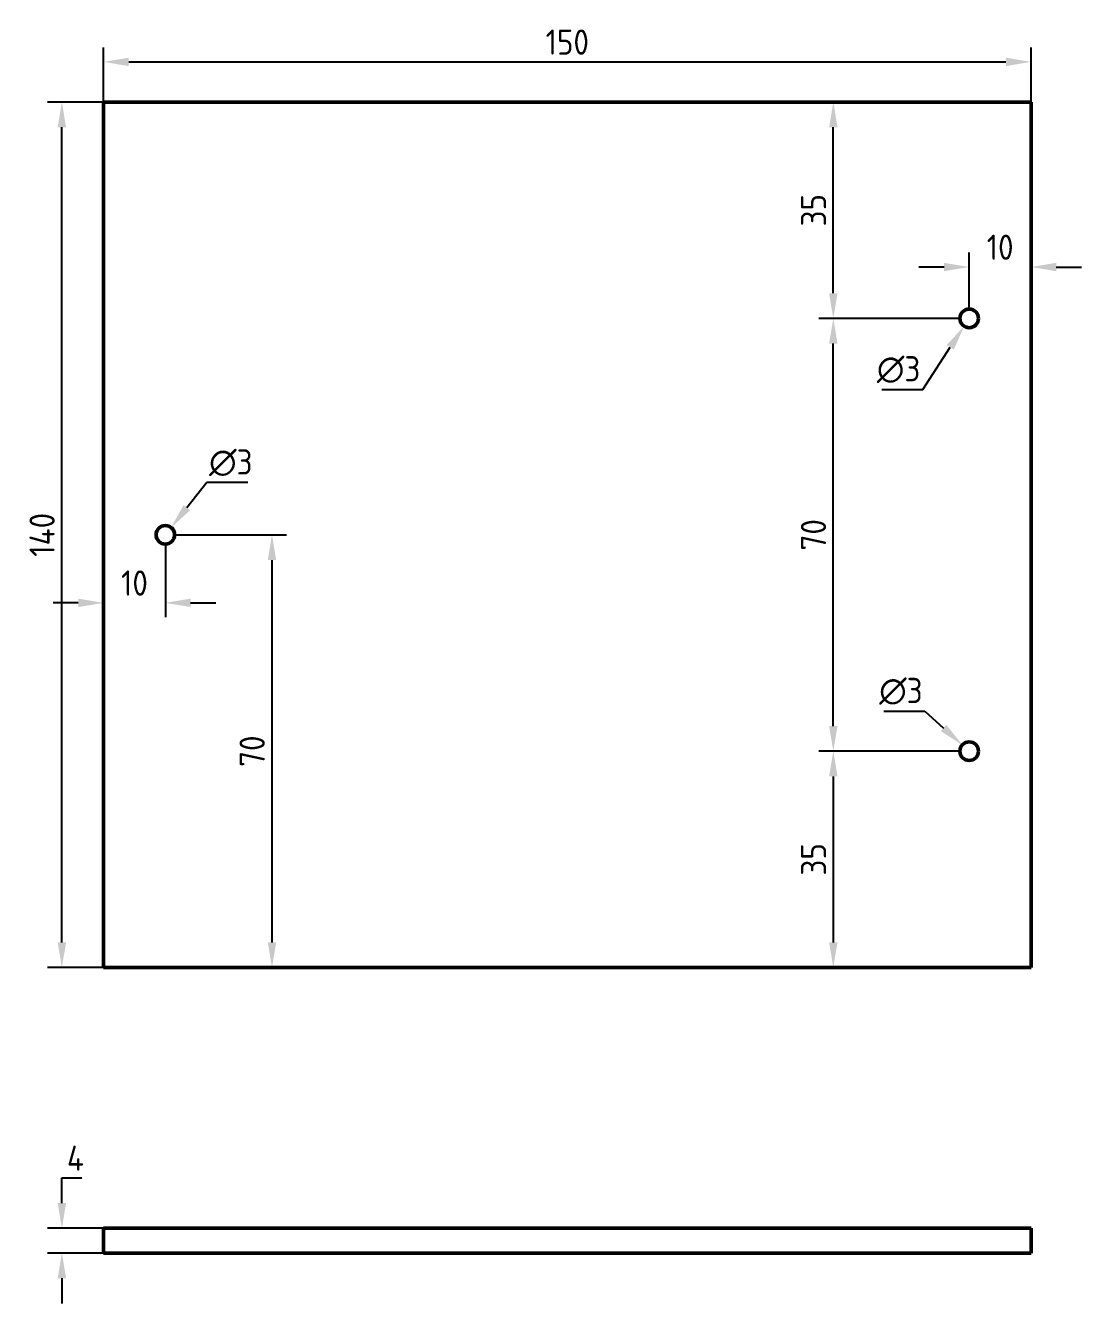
# Model space of a CAD drawing. Header units: millimetres. Extents: x 6016 to 10749, y -16 to 7395.
# Drawn here: x 6016.3 to 6187, y 7187.9 to 7394.6 of the extents above; entities that cross this region are included whole.
import ezdxf

# ---------------------------------------------------------------- set-up
doc = ezdxf.new("R2010")
doc.units = ezdxf.units.MM
doc.layers.add('Cotation', color=94, linetype='Continuous', lineweight=25)
doc.layers.add('Fort_0.5', color=30, linetype='Continuous', lineweight=50)
doc.styles.add('stylcotetecti', font='isocp.shx')
doc.dimstyles.new('mon ISO-25 tecti', dxfattribs={"dimscale": 0, "dimtxt": 3.5, "dimasz": 3.5, "dimexe": 2, "dimexo": 0, "dimgap": 1, "dimtad": 1, "dimtoh": 1, "dimtxsty": 'stylcotetecti', "dimcen": 0, "dimadec": 0, "dimazin": 2, "dimtfac": 1, "dimtofl": 0, "dimtmove": 0, "dimatfit": 3, "dimfxl": 0, "dimarcsym": 0})

# ---------------------------------------------------------------- blocks, each defined once
blk = doc.blocks.new('*D78')
at = {"layer": 'Cotation', "color": 0, "lineweight": -2}
for p, q in [((6028.88, 7382.2), (6028.88, 7391.02)), ((6178.88, 7382.2), (6178.88, 7391.02)), ((6032.95, 7388.69), (6174.8, 7388.69))]:
    blk.add_line(p, q, dxfattribs=at)
at = {"layer": 'Cotation', "color": 0}
for points in [[(6032.95, 7389.37), (6032.95, 7388.01), (6028.88, 7388.69)], [(6174.8, 7389.37), (6174.8, 7388.01), (6178.88, 7388.69)]]:
    blk.add_solid(points, dxfattribs=at)
at = {"layer": 'Defpoints', "color": 0}
for p in [(6178.88, 7388.69), (6028.88, 7382.2, 0), (6178.88, 7382.2, 0)]:
    blk.add_point(p, dxfattribs=at)
at = {"layer": 'Cotation', "color": 0, "insert": (6103.88, 7391.89), "char_height": 4.075, "attachment_point": 5, "style": 'stylcotetecti'}
blk.add_mtext('150', dxfattribs=at)
blk = doc.blocks.new('*D79')
at = {"layer": 'Cotation', "color": 0, "lineweight": -2}
for p, q in [((6028.88, 7382.2), (6019.81, 7382.2)), ((6022.14, 7246.27), (6022.14, 7378.12)), ((6028.88, 7242.2), (6019.81, 7242.2))]:
    blk.add_line(p, q, dxfattribs=at)
at = {"layer": 'Cotation', "color": 0}
for points in [[(6021.46, 7378.12), (6022.82, 7378.12), (6022.14, 7382.2)], [(6021.46, 7246.27), (6022.82, 7246.27), (6022.14, 7242.2)]]:
    blk.add_solid(points, dxfattribs=at)
at = {"layer": 'Defpoints', "color": 0}
for p in [(6022.14, 7382.2), (6028.88, 7382.2, 0), (6028.88, 7242.2, 0)]:
    blk.add_point(p, dxfattribs=at)
at = {"layer": 'Cotation', "color": 0, "insert": (6018.94, 7312.2), "char_height": 4.075, "attachment_point": 5, "rotation": 90, "style": 'stylcotetecti'}
blk.add_mtext('140', dxfattribs=at)
blk = doc.blocks.new('*D80')
at = {"layer": 'Cotation', "color": 0, "lineweight": -2}
for p, q in [((6045.56, 7320.64), (6042.34, 7316.57)), ((6052.2, 7320.64), (6045.56, 7320.64))]:
    blk.add_line(p, q, dxfattribs=at)
at = {"layer": 'Cotation', "color": 0}
blk.add_solid([(6041.81, 7316.99), (6042.87, 7316.15), (6039.81, 7313.37)], dxfattribs=at)
at = {"layer": 'Defpoints', "color": 0}
for p in [(6039.81, 7313.37), (6037.95, 7311.02)]:
    blk.add_point(p, dxfattribs=at)
at = {"layer": 'Cotation', "color": 0, "insert": (6049.46, 7323.85), "char_height": 4.075, "attachment_point": 5, "style": 'stylcotetecti'}
blk.add_mtext('∅3', dxfattribs=at)
blk = doc.blocks.new('*D81')
at = {"layer": 'Cotation', "color": 0, "lineweight": -2}
for p, q in [((6161.35, 7335.72), (6165.82, 7342.54)), ((6154.72, 7335.72), (6161.35, 7335.72))]:
    blk.add_line(p, q, dxfattribs=at)
at = {"layer": 'Cotation', "color": 0}
blk.add_solid([(6165.25, 7342.91), (6166.39, 7342.16), (6168.05, 7345.94)], dxfattribs=at)
at = {"layer": 'Defpoints', "color": 0}
for p in [(6169.7, 7348.45, 0), (6168.05, 7345.94, 0)]:
    blk.add_point(p, dxfattribs=at)
at = {"layer": 'Cotation', "color": 0, "insert": (6157.46, 7338.92), "char_height": 4.075, "attachment_point": 5, "style": 'stylcotetecti'}
blk.add_mtext('∅3', dxfattribs=at)
blk = doc.blocks.new('*D82')
at = {"layer": 'Cotation', "color": 0, "lineweight": -2}
for p, q in [((6155.09, 7283.67), (6161.72, 7283.67)), ((6161.72, 7283.67), (6164.74, 7280.94))]:
    blk.add_line(p, q, dxfattribs=at)
at = {"layer": 'Cotation', "color": 0}
blk.add_solid([(6165.2, 7281.44), (6164.29, 7280.44), (6167.76, 7278.2)], dxfattribs=at)
at = {"layer": 'Defpoints', "color": 0}
for p in [(6167.76, 7278.2), (6169.99, 7276.19)]:
    blk.add_point(p, dxfattribs=at)
at = {"layer": 'Cotation', "color": 0, "insert": (6157.83, 7286.88), "char_height": 4.075, "attachment_point": 5, "style": 'stylcotetecti'}
blk.add_mtext('∅3', dxfattribs=at)
blk = doc.blocks.new('*D83')
at = {"layer": 'Cotation', "color": 0, "lineweight": -2}
for p, q in [((6168.88, 7348.7), (6168.88, 7357.84)), ((6178.88, 7348.7), (6178.88, 7357.84)), ((6164.8, 7355.51), (6160.73, 7355.51)), ((6182.95, 7355.51), (6187.03, 7355.51))]:
    blk.add_line(p, q, dxfattribs=at)
at = {"layer": 'Cotation', "color": 0}
for points in [[(6164.8, 7356.19), (6164.8, 7354.83), (6168.88, 7355.51)], [(6182.95, 7356.19), (6182.95, 7354.83), (6178.88, 7355.51)]]:
    blk.add_solid(points, dxfattribs=at)
at = {"layer": 'Defpoints', "color": 0}
for p in [(6178.88, 7355.51), (6168.88, 7348.7, 0), (6178.88, 7348.7, 0)]:
    blk.add_point(p, dxfattribs=at)
at = {"layer": 'Cotation', "color": 0, "insert": (6173.88, 7358.71), "char_height": 4.075, "attachment_point": 5, "style": 'stylcotetecti'}
blk.add_mtext('10', dxfattribs=at)
blk = doc.blocks.new('*D84')
at = {"layer": 'Cotation', "color": 0, "lineweight": -2}
for p, q in [((6028.88, 7310.7), (6028.88, 7298.86)), ((6038.88, 7310.7), (6038.88, 7298.86)), ((6024.8, 7301.19), (6020.73, 7301.19)), ((6042.95, 7301.19), (6047.03, 7301.19))]:
    blk.add_line(p, q, dxfattribs=at)
at = {"layer": 'Cotation', "color": 0}
for points in [[(6024.8, 7301.87), (6024.8, 7300.51), (6028.88, 7301.19)], [(6042.95, 7301.87), (6042.95, 7300.51), (6038.88, 7301.19)]]:
    blk.add_solid(points, dxfattribs=at)
at = {"layer": 'Defpoints', "color": 0}
for p in [(6028.88, 7310.7, 0), (6038.88, 7310.7), (6028.88, 7301.19)]:
    blk.add_point(p, dxfattribs=at)
at = {"layer": 'Cotation', "color": 0, "insert": (6033.88, 7304.39), "char_height": 4.075, "attachment_point": 5, "style": 'stylcotetecti'}
blk.add_mtext('10', dxfattribs=at)
blk = doc.blocks.new('*D85')
at = {"layer": 'Cotation', "color": 0, "lineweight": -2}
for p, q in [((6040.38, 7312.2), (6058.45, 7312.2)), ((6056.12, 7308.12), (6056.12, 7246.27)), ((6040.38, 7242.2), (6058.45, 7242.2))]:
    blk.add_line(p, q, dxfattribs=at)
at = {"layer": 'Cotation', "color": 0}
for points in [[(6055.44, 7308.12), (6056.8, 7308.12), (6056.12, 7312.2)], [(6055.44, 7246.27), (6056.8, 7246.27), (6056.12, 7242.2)]]:
    blk.add_solid(points, dxfattribs=at)
at = {"layer": 'Defpoints', "color": 0}
for p in [(6040.38, 7312.2), (6040.38, 7242.2, 0), (6056.12, 7242.2)]:
    blk.add_point(p, dxfattribs=at)
at = {"layer": 'Cotation', "color": 0, "insert": (6052.92, 7277.2), "char_height": 4.075, "attachment_point": 5, "rotation": 90, "style": 'stylcotetecti'}
blk.add_mtext('70', dxfattribs=at)
blk = doc.blocks.new('*D86')
at = {"layer": 'Cotation', "color": 0, "lineweight": -2}
for p, q in [((6167.38, 7277.2), (6144.57, 7277.2)), ((6146.9, 7273.12), (6146.9, 7246.27)), ((6167.38, 7242.2), (6144.57, 7242.2))]:
    blk.add_line(p, q, dxfattribs=at)
at = {"layer": 'Cotation', "color": 0}
for points in [[(6146.22, 7273.12), (6147.58, 7273.12), (6146.9, 7277.2)], [(6146.22, 7246.27), (6147.58, 7246.27), (6146.9, 7242.2)]]:
    blk.add_solid(points, dxfattribs=at)
at = {"layer": 'Defpoints', "color": 0}
for p in [(6167.38, 7277.2), (6146.9, 7242.2), (6167.38, 7242.2, 0)]:
    blk.add_point(p, dxfattribs=at)
at = {"layer": 'Cotation', "color": 0, "insert": (6143.7, 7259.7), "char_height": 4.075, "attachment_point": 5, "rotation": 90, "style": 'stylcotetecti'}
blk.add_mtext('35', dxfattribs=at)
blk = doc.blocks.new('*D87')
at = {"layer": 'Cotation', "color": 0, "lineweight": -2}
for p, q in [((6167.38, 7347.2), (6144.57, 7347.2)), ((6146.9, 7281.27), (6146.9, 7343.12)), ((6167.38, 7277.2), (6144.57, 7277.2))]:
    blk.add_line(p, q, dxfattribs=at)
at = {"layer": 'Cotation', "color": 0}
for points in [[(6146.22, 7343.12), (6147.58, 7343.12), (6146.9, 7347.2)], [(6146.22, 7281.27), (6147.58, 7281.27), (6146.9, 7277.2)]]:
    blk.add_solid(points, dxfattribs=at)
at = {"layer": 'Defpoints', "color": 0}
for p in [(6146.9, 7347.2), (6167.38, 7347.2, 0), (6167.38, 7277.2)]:
    blk.add_point(p, dxfattribs=at)
at = {"layer": 'Cotation', "color": 0, "insert": (6143.7, 7312.2), "char_height": 4.075, "attachment_point": 5, "rotation": 90, "style": 'stylcotetecti'}
blk.add_mtext('70', dxfattribs=at)
blk = doc.blocks.new('*D88')
at = {"layer": 'Cotation', "color": 0, "lineweight": -2}
for p, q in [((6167.38, 7382.2), (6144.57, 7382.2)), ((6146.9, 7351.27), (6146.9, 7378.12)), ((6167.38, 7347.2), (6144.57, 7347.2))]:
    blk.add_line(p, q, dxfattribs=at)
at = {"layer": 'Cotation', "color": 0}
for points in [[(6146.22, 7378.12), (6147.58, 7378.12), (6146.9, 7382.2)], [(6146.22, 7351.27), (6147.58, 7351.27), (6146.9, 7347.2)]]:
    blk.add_solid(points, dxfattribs=at)
at = {"layer": 'Defpoints', "color": 0}
for p in [(6146.9, 7382.2), (6167.38, 7382.2, 0), (6167.38, 7347.2)]:
    blk.add_point(p, dxfattribs=at)
at = {"layer": 'Cotation', "color": 0, "insert": (6143.7, 7364.7), "char_height": 4.075, "attachment_point": 5, "rotation": 90, "style": 'stylcotetecti'}
blk.add_mtext('35', dxfattribs=at)
blk = doc.blocks.new('*D109')
at = {"layer": 'Cotation', "color": 0, "lineweight": -2}
for p, q in [((6022.14, 7204.09), (6022.14, 7208.17)), ((6022.14, 7208.17), (6025.35, 7208.17)), ((6028.88, 7200.02), (6019.81, 7200.02)), ((6028.88, 7196.02), (6019.81, 7196.02)), ((6022.14, 7191.94), (6022.14, 7187.87))]:
    blk.add_line(p, q, dxfattribs=at)
at = {"layer": 'Cotation', "color": 0}
for points in [[(6021.46, 7204.09), (6022.82, 7204.09), (6022.14, 7200.02)], [(6021.46, 7191.94), (6022.82, 7191.94), (6022.14, 7196.02)]]:
    blk.add_solid(points, dxfattribs=at)
at = {"layer": 'Defpoints', "color": 0}
for p in [(6022.14, 7200.02), (6028.88, 7200.02), (6028.88, 7196.02)]:
    blk.add_point(p, dxfattribs=at)
at = {"layer": 'Cotation', "color": 0, "insert": (6024.33, 7211.37), "char_height": 4.07, "attachment_point": 5, "style": 'stylcotetecti'}
blk.add_mtext('4', dxfattribs=at)

msp = doc.modelspace()

# ---------------------------------------------------------------- linework, layer by layer
at = {"layer": 'Fort_0.5'}
for p, q in [((6028.877, 7382.198, 0), (6178.877, 7382.198, 0)), ((6028.877, 7242.198, 0), (6028.877, 7382.198, 0)), ((6178.877, 7382.198, 0), (6178.877, 7242.198, 0)), ((6178.877, 7242.198, 0), (6028.877, 7242.198, 0)), ((6028.877, 7200.018), (6028.877, 7196.018)), ((6028.877, 7200.018), (6178.877, 7200.018)), ((6178.877, 7196.018), (6178.877, 7200.018)), ((6028.877, 7196.018), (6178.877, 7196.018))]:
    msp.add_line(p, q, dxfattribs=at)
for centre in [(6168.877, 7347.198, 0), (6038.877, 7312.198), (6168.877, 7277.198)]:
    msp.add_circle(centre, 1.5, dxfattribs=at)

# ---------------------------------------------------------------- dimensions: what is measured, and where the dimension line sits
at = {"layer": 'Cotation'}
for base, p1, p2, picture, middle in [((6178.877, 7388.691), (6028.877, 7382.198, 0), (6178.877, 7382.198, 0), '*D78', (6103.877, 7391.893)), ((6178.877, 7355.511), (6168.877, 7348.698, 0), (6178.877, 7348.698, 0), '*D83', (6173.877, 7358.713)), ((6028.877, 7301.189), (6038.877, 7310.698), (6028.877, 7310.698, 0), '*D84', (6033.877, 7304.391))]:
    dim = msp.add_linear_dim(base=base, p1=p1, p2=p2, dimstyle='mon ISO-25 tecti', override={"dimscale": 1.164285}, dxfattribs=at)
    dim.commit()
    dim.dimension.update_dxf_attribs({"geometry": picture, "text_midpoint": middle})
for base, p1, p2, picture, middle in [((6022.143, 7382.198), (6028.877, 7242.198, 0), (6028.877, 7382.198, 0), '*D79', (6018.941, 7312.198)), ((6146.903, 7382.198), (6167.377, 7347.198), (6167.377, 7382.198, 0), '*D88', (6143.701, 7364.698)), ((6146.903, 7347.198), (6167.377, 7277.198), (6167.377, 7347.198, 0), '*D87', (6143.701, 7312.198)), ((6056.123, 7242.198), (6040.377, 7312.198), (6040.377, 7242.198, 0), '*D85', (6052.921, 7277.198)), ((6146.903, 7242.198), (6167.377, 7277.198), (6167.377, 7242.198, 0), '*D86', (6143.701, 7259.698)), ((6022.143, 7200.018), (6028.877, 7196.018), (6028.877, 7200.018), '*D109', (6024.326, 7211.37))]:
    dim = msp.add_linear_dim(base=base, p1=p1, p2=p2, angle=90, dimstyle='mon ISO-25 tecti', override={"dimscale": 1.164285}, dxfattribs=at)
    dim.commit()
    dim.dimension.update_dxf_attribs({"geometry": picture, "text_midpoint": middle})
for p1, p2, picture, middle in [((6169.699, 7348.453, 0), (6168.055, 7345.943, 0), '*D81', (6157.456, 7338.92)), ((6169.989, 7276.191), (6167.765, 7278.205), '*D82', (6157.826, 7286.877))]:
    dim = msp.add_diameter_dim_2p(p1=p1, p2=p2, dimstyle='mon ISO-25 tecti', override={"dimscale": 1.164285}, dxfattribs=at)
    dim.commit()
    dim.dimension.update_dxf_attribs({"geometry": picture, "text_midpoint": middle})
dim = msp.add_diameter_dim_2p(p1=(6037.946, 7311.022), p2=(6039.808, 7313.374), dimstyle='mon ISO-25 tecti', override={"dimscale": 1.164285}, dxfattribs=at)
dim.commit()
dim.dimension.update_dxf_attribs({"geometry": '*D80', "text_midpoint": (6049.462, 7320.645), "dimtype": 163})

doc.saveas('drawing.dxf')
